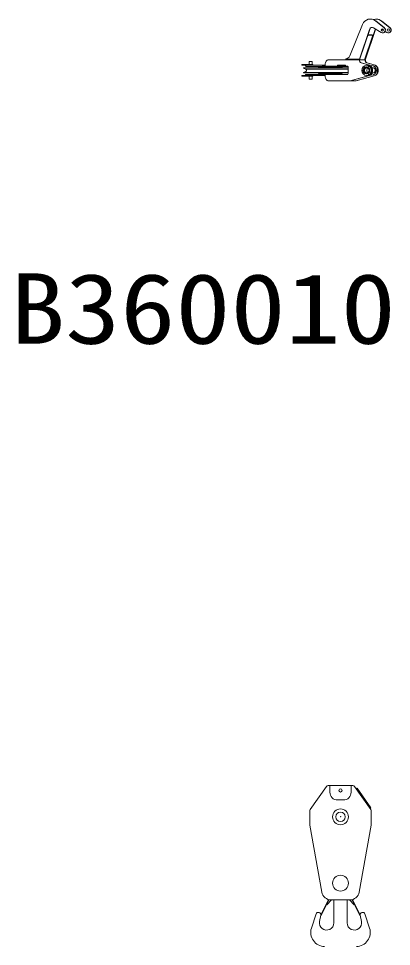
# Model space of a CAD drawing. Units: millimetres, scale not verified. Extents: x -36361 to 48673, y -35016 to 17312.
# Drawn here: x 9608 to 13489, y 6801 to 16457 of the extents above; entities that cross this region are included whole.
import ezdxf
from ezdxf.enums import TextEntityAlignment as Align

# ---------------------------------------------------------------- set-up
doc = ezdxf.new("R2010")
doc.units = ezdxf.units.MM
doc.header["$LTSCALE"] = 200
doc.header["$PDMODE"] = 32
doc.header["$PDSIZE"] = 100
doc.layers.add('0-1_LY_1', color=7, linetype='Continuous', lineweight=18)
doc.styles.add('ＭＳ ゴシック', font='')
doc.styles.get('ＭＳ ゴシック').set_extended_font_data('MS Gothic')

msp = doc.modelspace()

# ---------------------------------------------------------------- linework, layer by layer
at = {"layer": '0-1_LY_1'}
for p, q in [((13272.4, 16451.8), (13270.3, 16451.8)), ((13413.7, 16361.4), (13323.7, 16433)), ((13415.9, 16361.4), (13325.9, 16433)), ((13332.1, 16451.8), (13330, 16451.8)), ((13473.5, 16361.4), (13383.5, 16433)), ((13475.6, 16361.4), (13385.6, 16433)), ((13189.6, 16396.6), (13055.8, 16068.2)), ((13158.1, 16027.7), (13262.9, 16344.4)), ((13158.2, 16034.7), (13260.8, 16344.4)), ((13215.6, 16027.7), (13320.5, 16344.4)), ((13303.5, 16360.3), (13380.8, 16312.1)), ((13387.9, 16345), (13407.3, 16332.8)), ((13423.3, 16322.8), (13440.5, 16312.1)), ((13294.5, 16284.3), (13209.5, 16027.7)), ((13294.5, 16284.3), (13243, 16284.3)), ((13290.3, 16285.7), (13243.5, 16285.7)), ((13290.3, 16285.7), (13294.5, 16284.3)), ((13395.9, 16307.7), (13398, 16307.7)), ((13015, 16037.7), (13015, 16034.7)), ((13015, 16034.7), (13158.2, 16034.7)), ((13158.2, 16034.7), (13157.6, 16027.7)), ((12558.3, 15978.2), (12558.3, 15972.2)), ((12558.3, 15978.2), (12669.9, 15978.2)), ((12558.3, 15972.2), (12669.9, 15972.2)), ((12573.3, 15944.7), (12573.3, 15941.9)), ((12573.3, 15944.7), (13039.1, 15944.7)), ((12602, 15972.2), (12787.3, 15972.2)), ((12602, 15959.2), (12787.3, 15959.2)), ((12633.9, 16008.2), (12665.9, 16008.2)), ((12633.9, 16008.2), (12633.9, 15978.2)), ((12665.9, 15978.2), (12665.9, 16008.2)), ((12669.9, 15972.2), (12669.9, 15978.2)), ((12735.1, 15950.2), (12971.4, 15950.2)), ((12748.3, 15957.7), (12748.3, 15950.2)), ((12748.3, 15957.7), (12958.3, 15957.7)), ((12769.7, 15971.7), (12798.9, 15971.7)), ((12769.7, 15971.7), (12769.7, 15967.2)), ((12769.7, 15967.2), (12798.9, 15967.2)), ((12798.9, 15972.2), (12787.3, 15972.2)), ((12787.3, 15959.2), (12789.7, 15959.2)), ((12789.7, 15967.2), (12789.7, 15958.2)), ((12789.7, 15958.2), (12959.7, 15958.2)), ((12798.9, 15977.7), (12798.9, 15966.2)), ((13028.1, 15961.2), (12802.7, 15961.2)), ((12836.3, 16027.7), (13158.1, 16027.7)), ((12926.8, 15973.2), (12926.8, 15967.2)), ((12926.8, 15973.2), (13011.4, 15973.2)), ((12926.8, 15967.2), (13011.4, 15967.2)), ((12958.3, 15950.2), (12958.3, 15957.7)), ((12959.7, 15958.2), (12959.7, 15961.2)), ((12959.7, 15959.2), (13034.7, 15959.2)), ((13000.8, 15973.2), (13000.8, 15967.2)), ((13011.4, 15973.2), (13011.4, 15967.2)), ((13017.1, 16027.7), (13016.7, 16027.7)), ((13017.1, 16027.7), (13158.1, 16027.7)), ((13039.1, 15884.2), (13039.1, 15951.2)), ((13047.8, 16027.7), (13047.8, 16027.7)), ((13052.5, 16027.7), (13052.5, 16027.7)), ((13110.1, 16027.7), (13110.1, 16027.7)), ((13110.1, 16027.7), (13147.8, 16027.7)), ((13147.8, 16027.7), (13147.8, 16027.7)), ((13152.2, 16027.7), (13152.2, 16027.7)), ((13155.9, 16020.3), (13155.9, 16027.7)), ((13158.1, 16027.7), (13157.6, 16027.7)), ((13158.1, 16027.7), (13215.6, 16027.7)), ((13158.1, 16027.7), (13158.1, 16020.3)), ((13248.7, 15975.7), (13174, 15996.1)), ((13176.1, 15996.1), (13250.8, 15975.7)), ((13209.8, 16027.7), (13209.8, 16027.7)), ((13209.8, 16027.7), (13216.1, 16027.7)), ((13217.8, 16027.7), (13209.8, 16027.7)), ((13215.6, 16027.7), (13215.6, 16020.3)), ((13217.8, 16020.3), (13217.8, 16027.7)), ((13231.5, 15952.7), (13226.8, 15952.7)), ((13233.7, 15970.2), (13231.5, 15970.2)), ((13233.7, 15996.1), (13308.4, 15975.7)), ((13310.5, 15975.7), (13235.8, 15996.1)), ((13341.9, 15884.5), (13341.9, 15950.9)), ((12558.4, 15863.2), (12558.4, 15857.2)), ((12558.4, 15863.2), (12664.8, 15863.2)), ((12558.4, 15857.2), (12670, 15857.2)), ((12599.5, 15906.7), (12575.1, 15896.3)), ((12575.1, 15896.3), (13039.1, 15896.3)), ((12640.2, 15863.2), (12608.2, 15863.2)), ((12633.9, 15857.2), (12665.9, 15857.2)), ((12633.9, 15857.2), (12633.9, 15827.2)), ((12640.2, 15863.2), (12787.3, 15863.2)), ((12665.9, 15827.2), (12665.9, 15857.2)), ((12670, 15857.2), (12670, 15863.2)), ((12730, 15890.7), (12730.1, 15889.8)), ((12730.1, 15889.8), (12976.4, 15889.8)), ((12735.1, 15885.2), (12971.4, 15885.2)), ((12748.3, 15885.2), (12748.3, 15877.7)), ((12748.3, 15877.7), (12958.3, 15877.7)), ((12769.7, 15868.2), (12798.9, 15868.2)), ((12769.7, 15868.2), (12769.7, 15863.7)), ((12769.7, 15863.7), (12798.9, 15863.7)), ((12789.7, 15876.2), (12787.3, 15876.2)), ((12789.7, 15877.2), (12959.7, 15877.2)), ((12789.7, 15877.2), (12789.7, 15868.2)), ((12798.9, 15869.2), (12798.9, 15857.7)), ((12802.7, 15874.2), (13028.1, 15874.2)), ((12958.3, 15877.7), (12958.3, 15885.2)), ((12959.7, 15874.2), (12959.7, 15877.2)), ((13034.7, 15876.2), (12959.7, 15876.2)), ((12976.4, 15889.8), (12976.5, 15890.7)), ((13058.8, 15807.7), (13248.7, 15859.7)), ((13120.6, 15807.7), (13310.5, 15859.7)), ((13226.8, 15882.7), (13228.5, 15882.7)), ((13229.9, 15882.7), (13231.5, 15882.7)), ((13231.5, 15865.2), (13233.7, 15865.2)), ((13291, 15906.6), (13291, 15928.8)), ((13292.1, 15928.8), (13291, 15928.8)), ((13292.1, 15906.6), (13291, 15906.6)), ((13292.1, 15928.8), (13292.1, 15906.6)), ((13352.8, 15906.6), (13351.6, 15906.6)), ((13352.8, 15906.6), (13352.8, 15928.8)), ((12633.9, 15827.2), (12665.9, 15827.2)), ((12641.9, 15827.2), (12657.9, 15827.2)), ((12643.9, 15827.2), (12651.8, 15827.2)), ((12644.7, 15827.2), (12643.9, 15827.2)), ((12651.8, 15827.2), (12652.6, 15827.2)), ((12836.3, 15807.7), (13060.9, 15807.7)), ((13058.8, 15807.7), (13058.8, 15807.7)), ((13060.9, 15807.7), (13120.6, 15807.7)), ((13060.9, 15807.7), (13060.9, 15807.7)), ((13120.6, 15807.7), (13118.5, 15807.7)), ((13120.6, 15807.7), (13120.6, 15807.7)), ((12813.2, 8466.5), (12642.9, 8225.2)), ((12829.6, 8475), (13088.8, 8475)), ((12849.2, 8475), (12849.2, 8405)), ((13069.2, 8405), (13069.2, 8475)), ((13105.2, 8466.5), (13275.5, 8225.2)), ((13132.1, 8449.2), (13122.3, 8442.3)), ((13132.1, 8449.2), (13276.2, 8245)), ((12929.2, 8325), (12989.2, 8325)), ((12639.2, 8066.8), (12639.2, 8213.7)), ((13276.2, 8245), (13266.4, 8238.1)), ((13279.2, 8066.8), (13279.2, 8214)), ((12764.4, 7367.3), (12639.5, 8063.3)), ((13278.9, 8063.3), (13154, 7367.3)), ((13279.2, 8066.8), (13279.2, 8069)), ((12753.5, 7126.5), (12834.4, 7290.8)), ((12758.9, 7123.8), (12840.2, 7289)), ((12865, 7285.1), (12816.8, 7234.6)), ((13055.6, 7285), (12862.9, 7285)), ((12889.2, 7046), (12889.2, 7285)), ((13029.2, 7285), (13029.2, 7046)), ((13101.6, 7234.6), (13053.4, 7285.1)), ((13078.2, 7289), (13159.5, 7123.8)), ((13084, 7290.8), (13164.9, 7126.5)), ((12814.1, 7236), (12816.8, 7234.6)), ((12815.8, 7239.4), (12817.8, 7238.2)), ((13100.7, 7238.2), (13102.6, 7239.4)), ((13101.6, 7234.6), (13104.3, 7236)), ((12656.6, 6991.7), (12705.5, 7138.9)), ((12740.7, 7060.7), (12753.7, 7126.1)), ((12753.5, 7126.5), (12758.9, 7123.8)), ((13159.5, 7123.8), (13164.9, 7126.5)), ((13164.7, 7126.1), (13177.8, 7060.7)), ((13212.9, 7138.9), (13261.8, 6991.7))]:
    msp.add_line(p, q, dxfattribs=at)
for points in [[(13216.1, 16027.7), (13220.1, 16034.7), (13322.6, 16344.4)], [(13157.6, 16027.7), (13016.7, 16027.7), (13015, 16034.7)], [(12575.1, 15939.1), (12599.5, 15928.7), (13039.1, 15928.7)], [(12573.3, 15893.5), (12573.3, 15890.7), (13039.1, 15890.7)], [(12787.3, 15876.2), (12640.2, 15876.2), (12602, 15876.2)], [(12669.9, 15863.2), (12787.3, 15863.2), (12798.9, 15863.2)], [(13250.8, 15859.7), (13060.9, 15807.7), (13058.8, 15807.7)], [(13308.4, 15859.7), (13118.5, 15807.7), (13118.5, 15807.7)], [(13352.8, 15928.8), (13351.6, 15928.8), (13351.6, 15906.6)]]:
    msp.add_lwpolyline(points, dxfattribs=at)
for centre, radius in [((12959.2, 8425), 17), ((12959.2, 8425), 17), ((12959.2, 8425), 17), ((12959.2, 8150), 82.6), ((12959.2, 7460), 82.6)]:
    msp.add_circle(centre, radius, dxfattribs=at)
for centre, radius, start, end in [((12576.3, 15941.9), 3, 180, 246.94583), ((12602, 15965.7), 6.5, 89.97158, 270.02842), ((12735.1, 15945.2), 5, 90, 185.73917), ((12971.4, 15945.2), 5, 354.26083, 90), ((12576.3, 15893.5), 3, 113.12423, 180), ((12602, 15869.7), 6.5, 90.02795, 269.86921), ((12594.8, 15917.7), 12, 293.0542, 66.88658), ((12735.1, 15890.2), 5, 185.21451, 270.00004), ((12971.4, 15890.2), 5, 269.99996, 354.78549), ((12829.6, 8455), 20, 90, 144.78242), ((12929.2, 8405), 80, 180, 270), ((12989.2, 8405), 80, 270, 0), ((13088.8, 8455), 20, 35.21758, 90), ((12659.2, 8213.7), 20, 144.78242, 180), ((13259.2, 8213.7), 20, 0, 35.21758), ((12659.2, 8066.8), 20, 180, 190.17552), ((13259.2, 8066.8), 20, 349.82448, 0), ((12862.9, 7385), 100, 190.17552, 270), ((13055.6, 7385), 100, 270, 349.82448), ((12729.2, 7131), 25, 348.70668, 161.62654), ((13189.2, 7131), 25, 18.37335, 191.29327), ((12814.2, 7046), 75, 168.7066, 359.99987), ((13104.2, 7046), 75, 180.00009, 11.29334), ((12794.2, 6946), 145, 161.62659, 269.99995), ((13124.2, 6946), 145, 270.00002, 18.37335)]:
    msp.add_arc(centre, radius, start, end, dxfattribs=at)
for centre, major_axis, ratio, start_param, end_param in [((13270.3, 16361.8), (0, 90), 0.971745, 5.62517, 7.457012), ((13272.4, 16361.8), (0, 90), 0.971745, 5.62517, 6.283185), ((13330, 16361.8), (0, 90), 0.971745, 5.62517, 6.618705), ((13332.1, 16361.8), (0, 90), 0.971745, 5.62517, 6.283185), ((13288.4, 16334.7), (0, 30), 0.971745, 5.737613, 7.525499), ((13290.5, 16334.7), (0, 30), 0.971745, 0.036443, 1.242314), ((13348.1, 16334.7), (0, 30), 0.971745, 1.08821, 1.242314), ((13350.2, 16334.7), (0, 30), 0.971745, 1.126152, 1.242314), ((13395.9, 16337.7), (0, 30), 0.971745, 2.59602, 5.62517), ((13398, 16337.7), (0, -12.7), 0.971745, 3.227643, 6.197135), ((13398, 16337.7), (0, 12.7), 0.971745, 0.085837, 3.055756), ((13398, 16337.7), (0, 30), 0.971745, 3.141593, 5.62517), ((13455.6, 16337.7), (0, 30), 0.971745, 2.59602, 5.62517), ((13457.8, 16337.7), (0, 12.7), 0.971745, 0.085837, 3.055756), ((13457.8, 16337.7), (0, 30), 0.971745, 3.141593, 5.62517), ((13011, 16087.5), (0, 50), 0.971745, 3.224374, 4.31542), ((12787.3, 15965.7), (0, -6.5), 0.236032, 4.479462, 8.086909), ((12787.3, 15965.7), (0, -6.5), 0.236032, 2.74695, 3.536235), ((12836.3, 15977.7), (0, 50), 0.747047, 6.283185, 7.853982), ((12802.7, 15966.2), (0, 5), 0.747047, 1.570796, 3.141593), ((12959.6, 15965.7), (0, -6.5), 0.765577, 0.035204, 0.806212), ((13028.1, 15951.2), (11, 0), 0.908516, 6.283184, 7.853982), ((13180.2, 16020.3), (0, -25), 0.971745, 4.712389, 6.023046), ((13182.3, 16020.3), (0, -25), 0.971745, 4.712389, 6.023046), ((13231.5, 15917.7), (0, 30), 0.971745, 0.081054, 3.060538), ((13231.5, 15917.7), (0, 27.8), 0.971745, 5.877763, 9.8302), ((13233.7, 15917.7), (0, 27.8), 0.971745, 0.0394, 1.577704), ((13233.7, 15917.7), (0, -27.8), 0.971745, 3.180991, 6.243787), ((13235.8, 15917.7), (0, -27.8), 0.971745, 3.220451, 6.204327), ((13239.9, 16020.3), (0, -25), 0.971745, 4.712389, 6.023046), ((13242.1, 16020.3), (0, -25), 0.971745, 4.712389, 6.023046), ((13231.5, 15917.7), (0, 35), 0.971745, 3.141593, 6.283185), ((13233.7, 15917.7), (0, 52.5), 0.971745, 3.141593, 6.283185), ((13233.7, 15917.7), (0, -60), 0.971745, 1.75702, 2.881454), ((13235.8, 15917.7), (0, -60), 0.971745, 2.157495, 2.881454), ((13241, 15917.7), (0, -60), 0.86681, 1.75702, 2.157495), ((13293.4, 15917.7), (0, -27.8), 0.971745, 6.061304, 9.646659), ((13295.5, 15917.7), (0, 27.8), 0.971745, 0.039397, 0.294792), ((13295.5, 15917.7), (0, -27.8), 0.971745, 3.180991, 3.436388), ((13297.6, 15917.7), (0, 27.8), 0.971745, 0.078858, 0.367308), ((13293.4, 15917.7), (0, -60), 0.971745, 2.157507, 2.881454), ((13295.5, 15917.7), (0, -60), 0.971745, 1.75702, 2.881454), ((13288.1, 15917.7), (64.6, 0), 0.92878, 0.186224, 0.58671), ((12787.3, 15869.7), (0, -6.5), 0.236032, 1.337888, 4.945296), ((12787.3, 15869.7), (0, -6.5), 0.236032, 5.888493, 6.677876), ((12836.3, 15857.7), (0, 50), 0.747047, 1.570796, 3.141593), ((12802.7, 15869.2), (0, 5), 0.747047, 6.283185, 7.853982), ((12959.6, 15869.7), (0, -6.5), 0.765577, 2.335335, 3.10642), ((13028.1, 15884.2), (11, 0), 0.908516, 4.712389, 6.283184), ((13228.5, 15917.7), (0, 30), 0.971745, 1.570868, 3.113247), ((13229.9, 15917.7), (0, -30), 0.971745, 4.71246, 6.23053), ((13233.7, 15917.7), (0, 27.8), 0.971745, 1.577704, 3.102193), ((13228.5, 15917.7), (0, -35), 0.971745, 0, 1.570735), ((13229.9, 15917.7), (0, 35), 0.971745, 3.120771, 4.712328), ((13233.7, 15917.7), (0, -60), 0.971745, 0.260142, 1.384576), ((13235.8, 15917.7), (0, -60), 0.971745, 0.260142, 0.984098), ((13241, 15917.7), (0, -60), 0.86681, 0.984098, 1.384576), ((13295.5, 15917.7), (0, 27.8), 0.971745, 2.8468, 3.102195), ((13295.5, 15917.7), (0, -27.8), 0.971745, 5.98839, 6.243787), ((13297.6, 15917.7), (0, 27.8), 0.971745, 2.774284, 3.062734), ((13293.4, 15917.7), (0, -60), 0.971745, 0.260142, 0.984086), ((13295.5, 15917.7), (0, -60), 0.971745, 0.260142, 1.384576), ((13288.1, 15917.7), (64.6, 0), 0.92878, 5.696475, 6.096965)]:
    msp.add_ellipse(centre, major_axis=major_axis, ratio=ratio, start_param=start_param, end_param=end_param, dxfattribs=at)
for centre, major_axis in [((13395.9, 16337.7), (0, 12.7)), ((13455.6, 16337.7), (0, 12.7)), ((13231.5, 15917.7), (0, 52.5)), ((13226.8, 15917.7), (0, 35)), ((13226.8, 15917.7), (0, 30))]:
    msp.add_ellipse(centre, major_axis=major_axis, ratio=0.971745, dxfattribs=at)
for p in [(13282.1, 15917.7), (12959.2, 8150)]:
    msp.add_point(p, dxfattribs=at)

# ---------------------------------------------------------------- texts
at = {"layer": '0-1_LY_1', "style": 'ＭＳ ゴシック', "width": 1.15}
msp.add_text('B360010', height=733.1, dxfattribs=at).set_placement((9520.1, 12852.7), align=Align.BOTTOM_LEFT)

doc.saveas('drawing.dxf')
